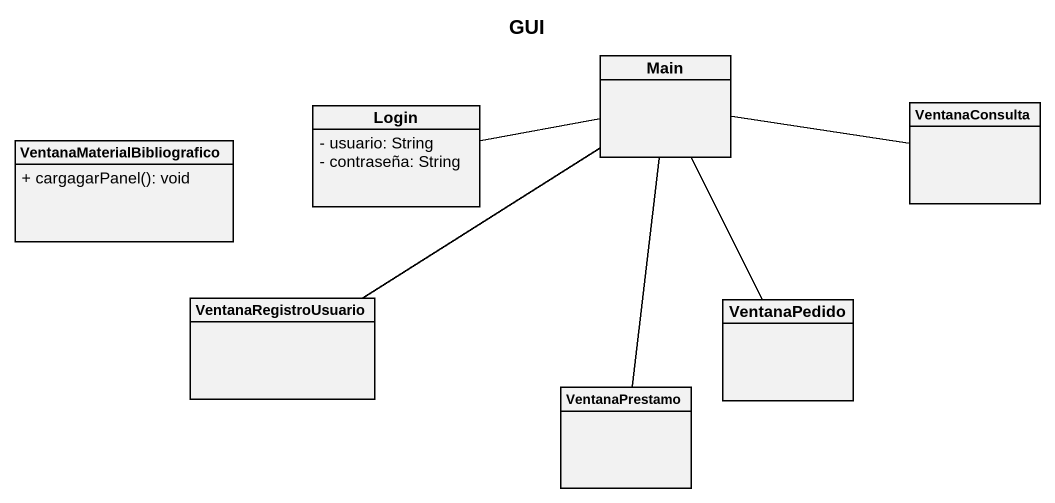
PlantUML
@startuml
title GUI
hide circle
hide empty members
skinparam classAttributeIconSize 0
class Main
class Login {
  - usuario: String
  - contraseña: String
}
class VentanaConsulta
class VentanaMaterialBibliografico {
  + cargagarPanel(): void
}
class VentanaRegistroUsuario
class VentanaPedido
class VentanaPrestamo
Main -right- VentanaConsulta
Main -- VentanaRegistroUsuario
Main -- VentanaPedido
Main -- VentanaPrestamo
Login -right- Main
@enduml
